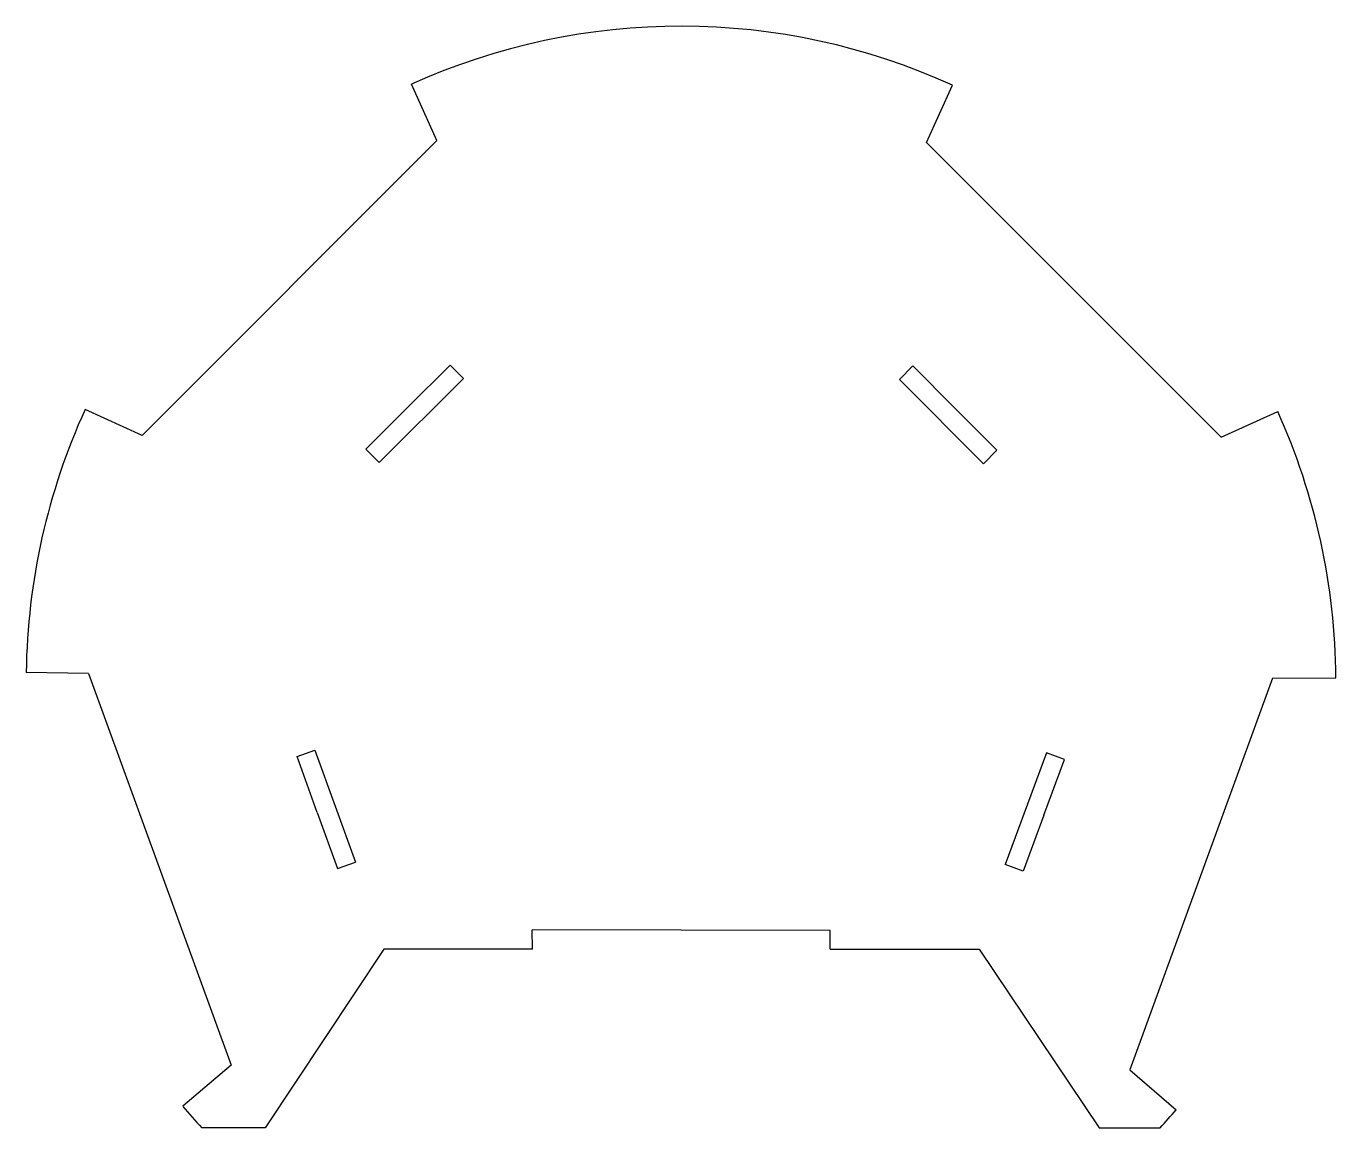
# Model space of a CAD drawing. Header units: centimetres. Extents: x -11 to 11, y -7.5 to 11.
import ezdxf

# ---------------------------------------------------------------- set-up
doc = ezdxf.new("R2010")
doc.units = ezdxf.units.CM
doc.header["$MEASUREMENT"] = 0

msp = doc.modelspace()

# ---------------------------------------------------------------- linework, layer by layer
for p, q in [((-4.1, 9.078), (-4.528, 10.025)), ((4.123, 9.048), (4.561, 10.01)), ((-4.1, 9.078), (-9.049, 4.128)), ((4.123, 9.048), (9.072, 4.099)), ((-4.586, 4.603), (-3.877, 5.309)), ((-3.877, 5.309), (-3.652, 5.082)), ((3.895, 5.295), (3.669, 5.069)), ((4.601, 4.587), (3.895, 5.295)), ((-3.652, 5.082), (-5.068, 3.671)), ((5.081, 3.653), (3.669, 5.069)), ((-9.049, 4.128), (-10.008, 4.565)), ((-4.586, 4.603), (-5.294, 3.897)), ((4.601, 4.587), (5.307, 3.878)), ((9.072, 4.099), (10.024, 4.529)), ((-5.294, 3.897), (-5.068, 3.671)), ((5.307, 3.878), (5.081, 3.653)), ((-9.951, 0.131), (-10.999, 0.145)), ((-9.951, 0.131), (-7.557, -6.447)), ((9.936, 0.053), (7.542, -6.525)), ((9.936, 0.053), (11, 0.059)), ((-6.449, -1.266), (-6.148, -1.157)), ((-6.11, -2.207), (-6.449, -1.266)), ((-6.148, -1.157), (-5.469, -3.038)), ((6.142, -1.201), (5.448, -3.079)), ((6.095, -2.252), (6.441, -1.314)), ((6.441, -1.314), (6.142, -1.201)), ((-6.11, -2.207), (-5.77, -3.147)), ((6.095, -2.252), (5.748, -3.19)), ((-5.77, -3.147), (-5.469, -3.038)), ((5.748, -3.19), (5.448, -3.079)), ((-2.496, -4.499), (-2.498, -4.176)), ((2.504, -4.185), (-2.498, -4.176)), ((2.504, -4.499), (2.504, -4.185)), ((-4.994, -4.499), (-6.983, -7.498)), ((-2.496, -4.499), (-4.994, -4.499)), ((2.504, -4.499), (5.01, -4.499)), ((5.01, -4.499), (7.024, -7.5)), ((-7.557, -6.447), (-8.368, -7.139)), ((7.542, -6.525), (8.319, -7.197)), ((-6.983, -7.498), (-8.049, -7.498)), ((7.024, -7.5), (8.047, -7.5))]:
    msp.add_line(p, q)
for start, end in [(65.5052, 114.3051), (155.48, 179.2472), (0.3062, 24.3122), (220.469, 222.9717), (317.0158, 319.1347)]:
    msp.add_arc((0, 0), 11, start, end)

doc.saveas('drawing.dxf')
